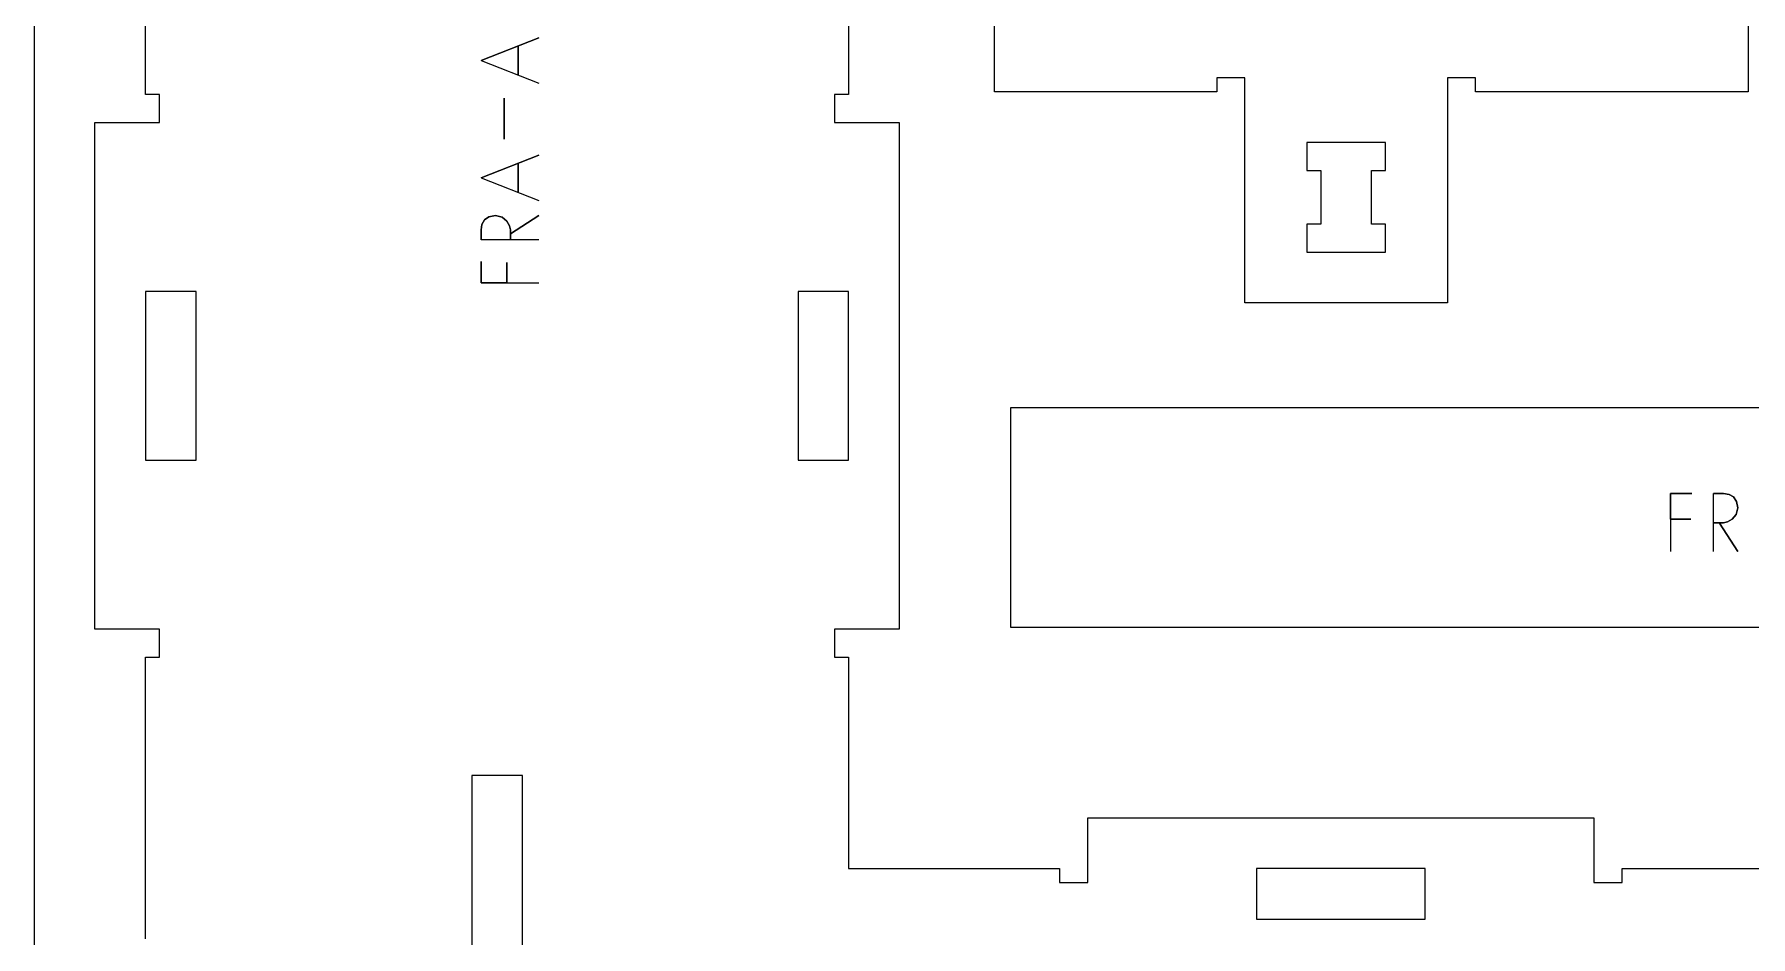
# Model space of a CAD drawing. Extents: x -3500 to 300, y -1049 to 1500.
# Drawn here: x -3500 to -2890, y -735 to -414 of the extents above; entities that cross this region are included whole.
import ezdxf

# ---------------------------------------------------------------- set-up
doc = ezdxf.new("R2010")
doc.units = 0
for name, color, linetype in [('CUTS', 7, 'CONTINUOUS'), ('OUTLINES', 7, 'CONTINUOUS'), ('SHEETS', 7, 'CONTINUOUS'), ('TAGS', 7, 'CONTINUOUS')]:
    doc.layers.add(name, color=color, linetype=linetype)

msp = doc.modelspace()

# ---------------------------------------------------------------- linework, layer by layer
at = {"layer": 'CUTS', "color": 4}
for points in [[(-3024.54, -481.81), (-3024.54, -462.81), (-3019.54, -462.81), (-3019.54, -452.81), (-3047.54, -452.81), (-3047.54, -462.81), (-3042.54, -462.81), (-3042.54, -481.81), (-3047.54, -481.81), (-3047.54, -491.81), (-3019.54, -491.81), (-3019.54, -481.81)], [(-3460.45, -565.73), (-3442.45, -565.73), (-3442.45, -505.73), (-3460.45, -505.73)], [(-3228.45, -505.73), (-3228.45, -565.73), (-3210.45, -565.73), (-3210.45, -505.73)], [(-3326.45, -677.73), (-3344.45, -677.73), (-3344.45, -812.73), (-3326.45, -812.73)], [(-3005.45, -728.73), (-3005.45, -710.73), (-3065.45, -710.73), (-3065.45, -728.73)]]:
    msp.add_lwpolyline(points, close=True, dxfattribs=at)
at = {"layer": 'OUTLINES', "color": 5}
for points in [[(-2908.54, 575.19), (-2908.54, 140.19), (-2913.54, 140.19), (-2913.54, 130.19), (-2890.54, 130.19), (-2890.54, 50.19), (-2913.54, 50.19), (-2913.54, 40.19), (-2908.54, 40.19), (-2908.54, -394.81), (-2913.54, -394.81), (-2913.54, -404.81), (-2890.54, -404.81), (-2890.54, -434.81), (-2987.54, -434.81), (-2987.54, -429.81), (-2997.54, -429.81), (-2997.54, -509.81), (-3069.54, -509.81), (-3069.54, -429.81), (-3079.54, -429.81), (-3079.54, -434.81), (-3158.54, -434.81), (-3158.54, 615.19)], [(-3460.45, -735.73), (-3460.45, -635.73), (-3455.45, -635.73), (-3455.45, -625.73), (-3478.45, -625.73), (-3478.45, -445.73), (-3455.45, -445.73), (-3455.45, -435.73), (-3460.45, -435.73), (-3460.45, -385.73)], [(-3210.45, -385.73), (-3210.45, -435.73), (-3215.45, -435.73), (-3215.45, -445.73), (-3192.45, -445.73), (-3192.45, -625.73), (-3215.45, -625.73), (-3215.45, -635.73), (-3210.45, -635.73), (-3210.45, -710.73), (-3185.45, -710.73), (-3135.45, -710.73), (-3135.45, -715.73), (-3125.45, -715.73), (-3125.45, -692.73), (-2945.45, -692.73), (-2945.45, -715.73), (-2935.45, -715.73), (-2935.45, -710.73), (-2885.45, -710.73)], [(-2823.69, -547.06), (-3152.92, -547.06), (-3152.92, -625.06), (-2823.69, -625.06)]]:
    msp.add_lwpolyline(points, dxfattribs=at)
at = {"layer": 'SHEETS', "color": 1}
msp.add_lwpolyline([(-3500, -1000), (-2300, -1000), (-2300, 1500), (-3500, 1500)], close=True, dxfattribs=at)
at = {"layer": 'TAGS', "color": 2}
for points in [[(-3341.14, -423.66), (-3320.59, -415.63), (-3341.14, -423.66), (-3320.59, -431.67)], [(-3341.14, -465.35), (-3320.59, -457.32), (-3341.14, -465.35), (-3320.59, -473.36)], [(-3320.59, -487.4), (-3341.14, -487.4), (-3341.14, -483.83), (-3340.84, -481.89), (-3339.93, -480.29), (-3338.35, -479.18), (-3336.03, -478.75), (-3333.69, -479.33), (-3332.03, -480.72), (-3331.05, -482.38), (-3330.72, -483.83), (-3330.72, -487.4), (-3330.72, -483.83), (-3331.05, -482.38), (-3332.03, -480.72), (-3333.69, -479.33), (-3336.03, -478.75), (-3338.35, -479.18), (-3339.93, -480.29), (-3340.84, -481.89), (-3341.14, -483.83), (-3341.14, -487.4)], [(-3331.99, -502.67), (-3331.99, -495.45), (-3331.99, -502.67), (-3341.14, -502.67), (-3341.14, -495.11), (-3341.14, -502.67), (-3320.59, -502.67)], [(-2918.19, -586.69), (-2910.97, -586.69), (-2918.19, -586.69), (-2918.19, -577.54), (-2910.63, -577.54), (-2918.19, -577.54), (-2918.19, -598.1)], [(-2902.92, -598.1), (-2902.92, -577.54), (-2899.34, -577.54), (-2897.41, -577.85), (-2895.8, -578.76), (-2894.69, -580.33), (-2894.27, -582.65), (-2894.85, -584.99), (-2896.23, -586.65), (-2897.89, -587.64), (-2899.34, -587.97), (-2902.92, -587.97), (-2899.34, -587.97), (-2897.89, -587.64), (-2896.23, -586.65), (-2894.85, -584.99), (-2894.27, -582.65), (-2894.69, -580.33), (-2895.8, -578.76), (-2897.41, -577.85), (-2899.34, -577.54), (-2902.92, -577.54)]]:
    msp.add_lwpolyline(points, dxfattribs=at)
for points in [[(-3327.94, -418.51), (-3327.94, -428.85)], [(-3332.92, -437.01), (-3332.92, -451.63)], [(-3327.94, -460.19), (-3327.94, -470.54)], [(-3320.59, -478.7), (-3330.66, -485.31)], [(-2894.22, -598.1), (-2900.83, -588.02)]]:
    msp.add_lwpolyline(points, close=True, dxfattribs=at)

doc.saveas('drawing.dxf')
